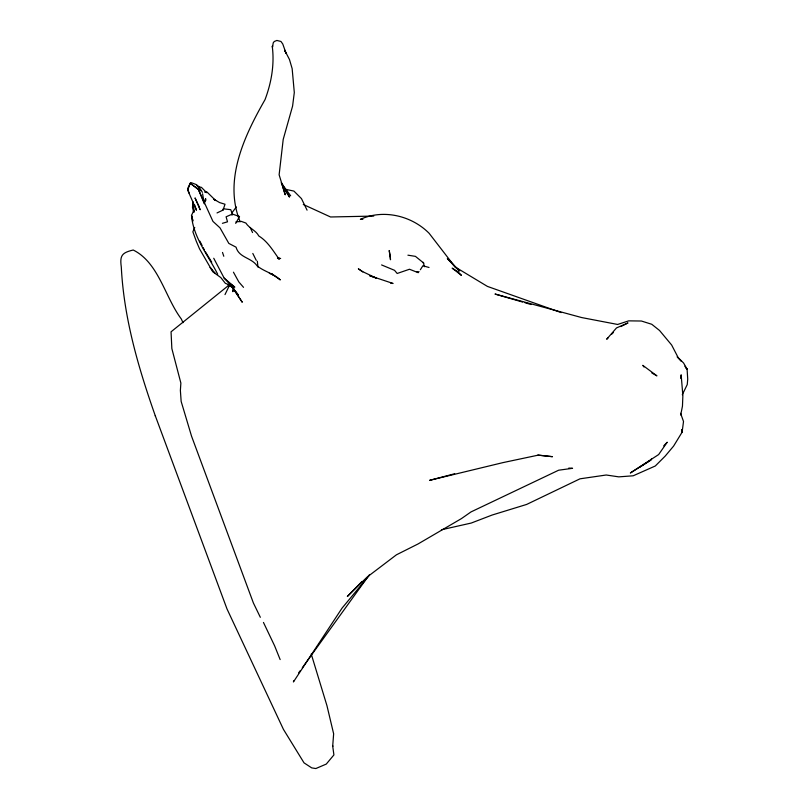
<?xml version="1.0" encoding="UTF-8"?>
<svg xmlns="http://www.w3.org/2000/svg" width="809" height="809" viewBox="0 0 809 809"><rect width="100%" height="100%" fill="white"/><g stroke="black" fill="none" stroke-linecap="round" stroke-linejoin="round"><path stroke-width="1.21" d="M193.038 202.088L193.907 212.1L193.038 202.088L192.471 207.326L193.523 211.594L193.847 210.391L191.511 215.437C193.321 237.563 208.206 255.341 217.712 274.271M680.733 378.41L681.148 374.81L682.867 395.601L682.462 406.138L680.703 414.977M233.316 288.085L232.83 291.665L233.538 289.4M272.34 46.507L272.552 45.739L272.471 47.256L273.25 42.786L274.302 41.481L276.9 40.45L280.935 41.461L282.756 43.969L286.083 53.364L284.586 50.087L289.46 59.482L292.15 68.634L294.304 92.539L292.595 106.07L283.201 139.451L279.125 174.784L285.243 194.797L281.431 182.733L289.511 197.072L282.857 186.525M217.024 212.939L223.031 210.087L223.314 208.803L230.777 209.683L232.294 214.051L232.001 215.214M293.748 680.804L293.414 681.957L342.045 608.146L369.379 575.199M223.031 210.087L225.013 204.242L219.613 202.584L213.606 199.085M198.802 189.326L200.612 190.772L196.729 184.735L191.157 182.642L190.216 183.279L187.688 190.125L196.466 210.219L194.686 205.001M204.333 201.876L205.628 198.65L205.88 200.076L204.242 203.12M194.747 227.46L192.866 231.789L196.233 241.112L199.57 248.919L212.767 271.763L220.806 277.558L225.337 283.322L230.798 285.385L238.139 294.789L230.646 285.142M225.003 294.597L229.705 284.869M269.346 273.3L273.594 275.02L271.025 273.493L280.318 279.904C273.654 273.472 264.098 271.632 257.1 265.848C251.366 257.454 239.009 257.929 236.046 247.17L228.836 243.418L219.997 227.855L212.959 221.403L198.367 189.417L190.216 183.279L187.627 188.618L189.205 193.331M682.3 394.741L687.256 384.538L687.721 379.108L687.104 369.207L683.585 363.008L678.175 357.618L671.642 345.008L659.547 330.487L651.761 324.278L641.406 321.021L628.694 320.86L617.641 324.46L581.671 317.563L494.987 294.031L522.634 302.07M235.702 223.395L239.535 216.509L232.294 214.051M420.356 269.751L422.874 265.777L429.033 267.466M298.673 672.815L300.139 670.782M302.333 667.728L369.116 575.108M231.839 212.919L236.359 206.973M651.791 458.663L650.133 460.513L630.342 472.982L658.647 454.557L667.213 442.22L663.714 445.85M361.977 581.479L347.344 596.486L367.064 577.12L396.43 554.812L418.041 543.961L461.454 518.589L471.01 511.915L558.655 470.201L572.57 468.31L568.808 468.077M608.378 337.545L606.679 339.254L616.498 327.928L627.986 322.943L620.786 326.583M611.766 334.127L613.465 332.418M229.655 284.576L171.053 331.811L171.852 348.578L180.872 383.072L180.377 390.423L181.155 401.416L191.531 436.132L253.409 603.018L260.336 617.297M639.383 467.42L651.366 459.694M231.192 214.587L226.085 216.802L227.521 221.818L222.414 223.324M454.678 473.75L429.64 480.334L502.915 462.627L538.137 455.164L552.486 456.68L537.833 455.062M441.39 529.774L471.243 523.049L492.115 515.04L526.649 504.432L580.013 478.817L606.234 475.004L618.804 476.865L633.174 475.793L655.29 465.994L665.241 456.043L673.604 446.083L682.108 432.188L683.514 421.479L680.591 413.308M235.955 221.888L241.264 221.383L245.865 223.031C249.243 228.371 255.988 230.423 258.789 235.975C267.678 241.355 273.27 251.023 279.247 259.305L277.962 257.798M362.887 219.249L360.379 219.33C383.375 208.904 411.639 215.659 429.124 233.295L455.083 266.93L458.774 270.206M416.868 271.763L419.102 271.733M204.576 192.036L207.033 192.046L215.669 200.541L213.647 199.257M373.738 216.074L330.557 216.984L303.284 204.485M277.467 258.213L279.59 258.425M390.717 283.241L393.083 283.474L369.976 275.778M407.918 255.179L415.432 256.362L423.906 263.218M285.708 189.367L293.9 191.076L301.464 198.609L307.066 210.168M198.094 186.646L201.431 187.364L206.71 192.694M525.031 302.768L531.048 304.518M277.487 257.555L280.652 258.536M196.526 185.595L198.579 186.262L202.392 192.34M561.193 312.598L487.423 286.406L455.083 266.93L447.387 258.577M369.723 275.778L376.296 278.124L362.543 271.581L358.357 268.831L362.806 271.915M381.585 264.937L394.529 270.317L397.179 273.472L409.496 269.245L418.243 272.694M651.862 372.989L656.928 375.872L642.791 365.334L643.984 367.013M227.733 284.626L232.77 287.589L242.265 302.253L231.344 285.981M230.666 284.111L234.812 287.144L224.164 278.114L213.738 258.263M190.216 183.279L198.367 189.417L204.333 203.797L202.574 193.786M677.143 356.85L681.178 361.269M447.448 258.486L459.704 271.035M212.423 269.984L210.128 267.506L215.103 273.088M224.164 278.114L230.798 285.385M685.506 367.397L687.104 369.207L684.879 366.234M243.529 287.347L238.847 281.977L233.447 272.178M231.354 286.164L234.216 289.551M281.269 182.935L290.674 195.839M263.461 622.445L274.645 645.895L280.147 659.568M205.476 251.943L211.736 262.187M199.843 241.143L202.068 245.491M203.18 247.665L204.293 249.839M252.812 253.46L256.251 260.377M250.173 227.501L252.55 232.547M183.016 322.67L181.256 318.898C165.036 297.348 158.786 262.703 133.232 250.021C121.977 252.681 119.651 255.432 121.299 267.031C123.878 318.331 138.42 367.903 155.389 416.079M155.267 415.725L226.995 608.924L283.423 729.344L304.032 762.857L311.728 767.893L315.834 768.54L326.26 764.09L333.905 754.949L332.651 745.696L332.671 746.485L333.642 733.803L326.947 705.65L311.243 654.046M222.505 252.448L223.79 256.261M423.127 262.298L424.523 266.717M240.131 221.767C223.223 180.013 244.5 135.609 265.039 99.628C271.399 82.68 274.554 64.659 272.299 46.598M192.36 218.926L192.957 221.059M192.805 220.25L191.511 215.437L192.077 217.763M257.353 261.216L257.95 267.101M681.866 429.69L682.108 432.188L681.936 429.872M457.945 271.723L452.15 268.153L461.443 275.394L457.945 271.723M198.579 205.466L195.03 197.912L200.147 209.764L198.579 205.466M390.251 256.008L389.2 250.517L390.504 259.75L390.251 256.008"/></g></svg>
